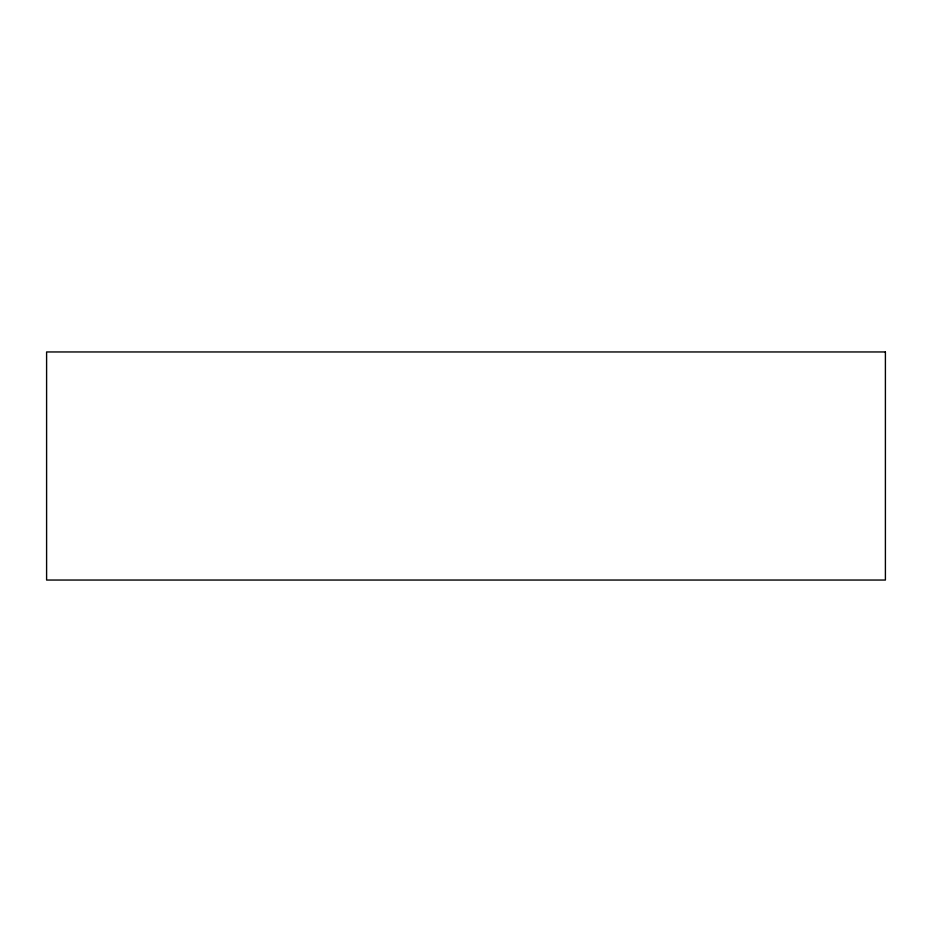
<?xml version="1.0" encoding="UTF-8"?>
<svg xmlns="http://www.w3.org/2000/svg" width="932" height="932" viewBox="0 0 932 932"><rect width="100%" height="100%" fill="white"/><g stroke="black" fill="none" stroke-linecap="round" stroke-linejoin="round"><path stroke-width="1.4" d="M885.4 351.958L46.6 351.958L46.6 580.042L885.4 580.042L885.4 351.958"/></g></svg>
